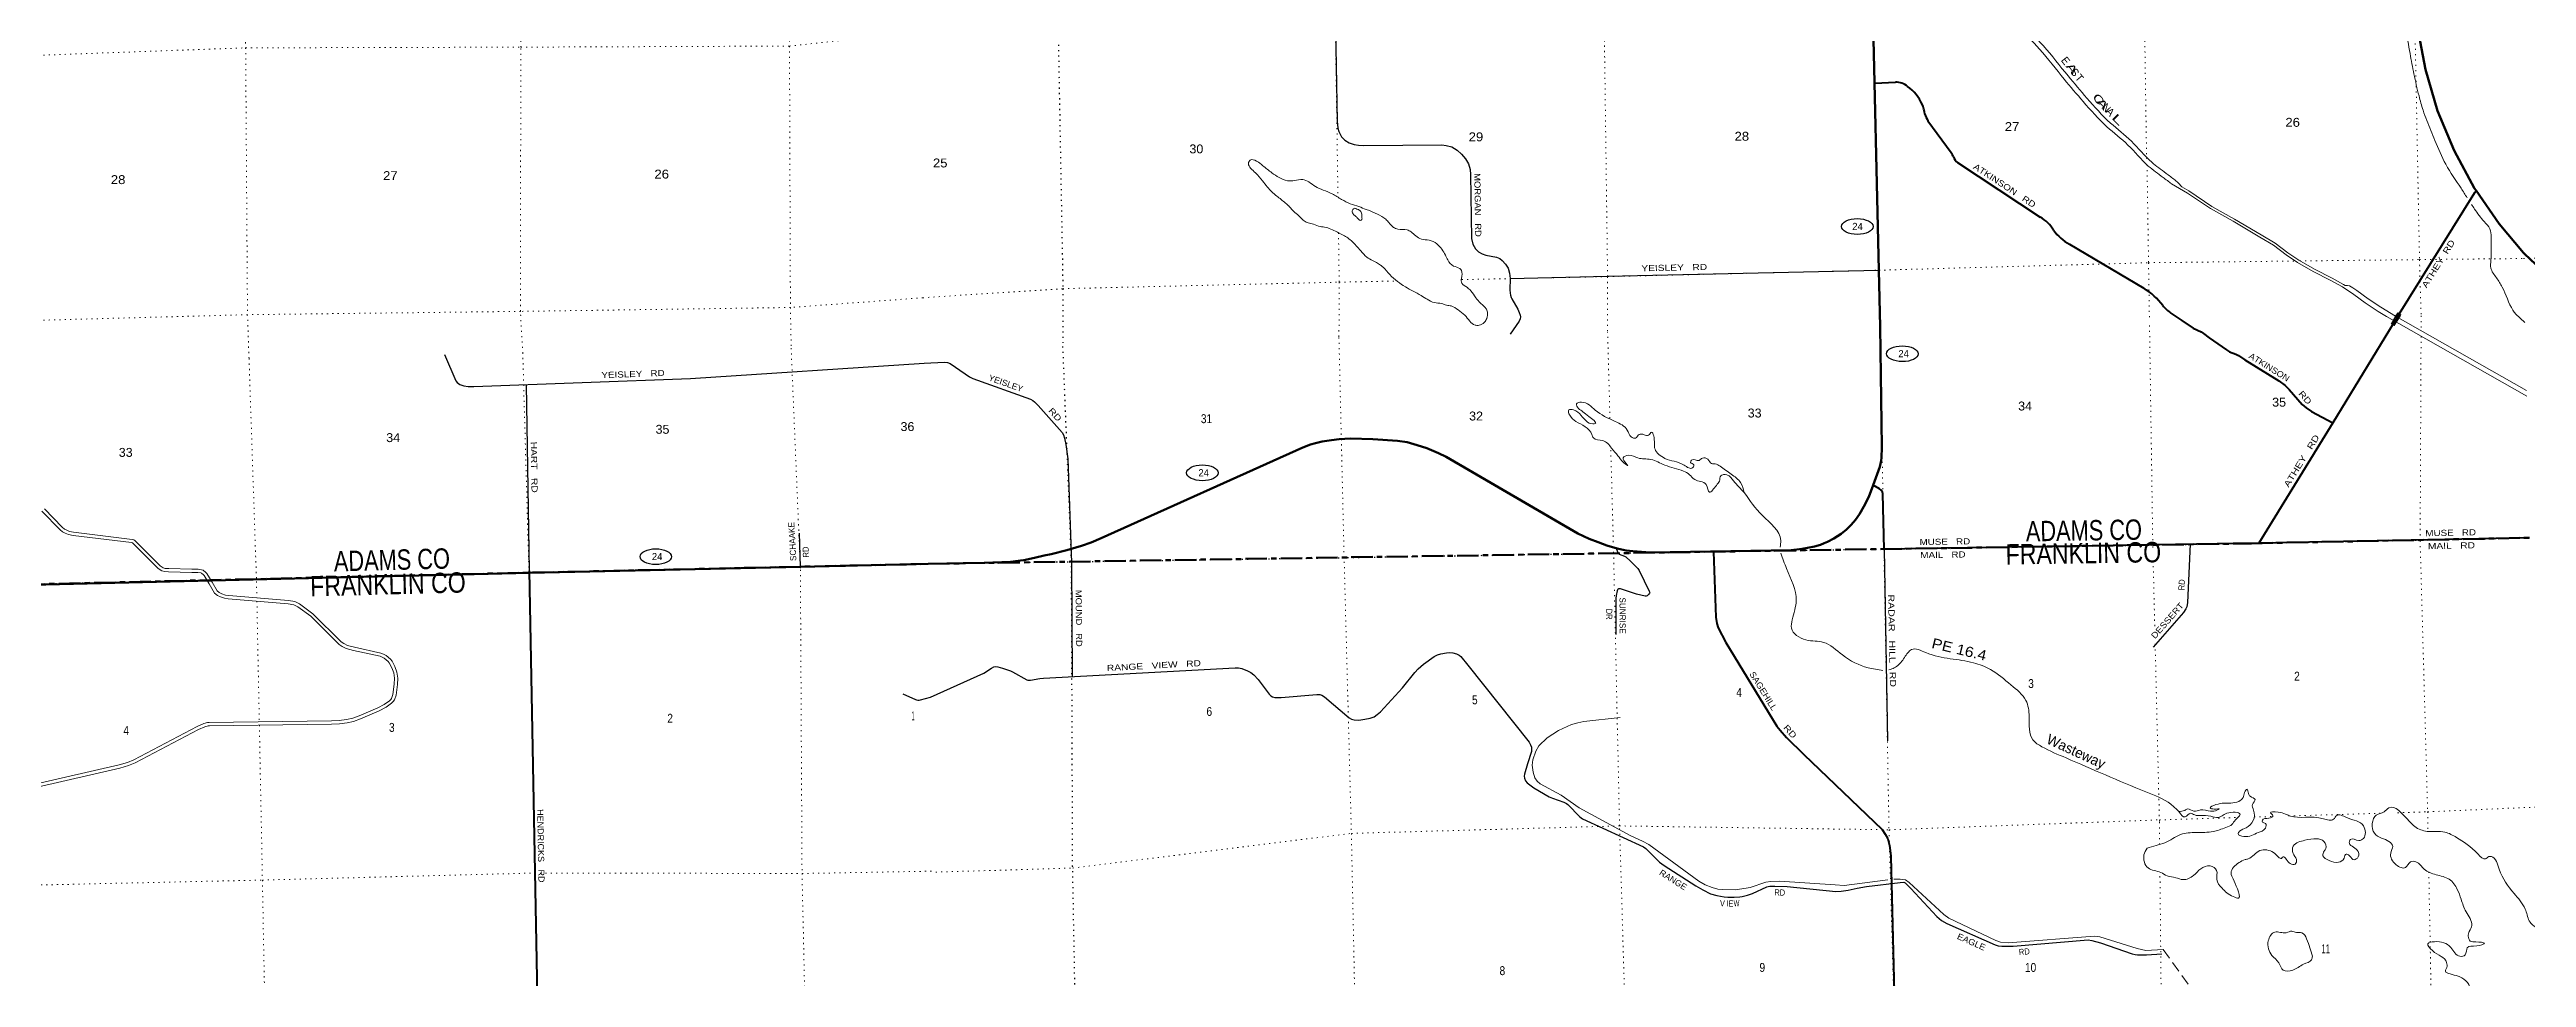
# Model space of a CAD drawing. Header units: feet. Extents: x 250644 to 505285, y -364975 to -177792.
# Drawn here: x 423196 to 471854, y -283041 to -264814 of the extents above; entities that cross this region are included whole.
import ezdxf
from ezdxf.enums import TextEntityAlignment as Align

# ---------------------------------------------------------------- set-up
doc = ezdxf.new("R2010")
doc.units = ezdxf.units.FT
doc.header["$LTSCALE"] = 70
for name, pattern in [('DOTTED', [1.5, 0.3, -1.2]), ('LONG_DASH_SHORT_DASH', [9.9, 6, -1.2, 1.5, -1.2]), ('MEDIUM_DASHED', [4.5, 3, -1.5])]:
    doc.linetypes.add(name, pattern=pattern)
for name, color, linetype, lineweight in [('11', 7, 'LONG_DASH_SHORT_DASH', 60), ('17', 7, 'Continuous', 25), ('23', 7, 'Continuous', 70), ('26', 7, 'Continuous', 40), ('29', 7, 'Continuous', 25), ('39', 7, 'Continuous', 13), ('6', 7, 'DOTTED', 25), ('61', 7, 'Continuous', 13), ('7', 7, 'DOTTED', 13)]:
    doc.layers.add(name, color=color, linetype=linetype, lineweight=lineweight)
for name, color, linetype in [('12', 7, 'Continuous'), ('27', 7, 'Continuous'), ('30', 7, 'Continuous'), ('41', 7, 'Continuous')]:
    doc.layers.add(name, color=color, linetype=linetype)

msp = doc.modelspace()

# ---------------------------------------------------------------- linework, layer by layer
at = {"layer": '11'}
for points in [[(440453.86, -274916.87), (466451.27, -274514.11), (471912.92, -274404.75)], [(410699.35, -275621.48), (416652.34, -275475.2), (417143.49, -275452.32), (429760.29, -275157.91), (430603.65, -275135.75), (440453.86, -274916.87)]]:
    msp.add_lwpolyline(points, dxfattribs=at)
at = {"layer": '17'}
for centre in [(458710.01, -268290.23), (459592.78, -270789.24), (445842.91, -273128.45), (435105.46, -274775.26)]:
    msp.add_ellipse(centre, major_axis=(309.24, -1), ratio=0.500121, dxfattribs=at)
at = {"layer": '23'}
for points in [[(470865.23, -267581.97), (470836.45, -267540.14), (470433.2, -266798.3), (470109.69, -266018.37), (469869.48, -265208.9), (469715.2, -264378.75), (469648.54, -263537.02)], [(459154.76, -270257.55), (459134.07, -269148.59), (459007.73, -263759.67)], [(471797.92, -268807.48), (471315.05, -268235.77), (470865.23, -267581.97)], [(471797.92, -268807.48), (471944.5, -268949.99), (472079.3, -269070.35), (472208.06, -269190.83), (472389.57, -269338.53), (472541.41, -269459.08), (472680.42, -269562.51), (472870.22, -269690.18), (473315.43, -269968.81)], [(459017.44, -273368.52), (459149.26, -273009.34), (459171.85, -272918.72), (459184.97, -272840.14), (459193.82, -272619.1), (459154.76, -270257.55)], [(440453.86, -274916.87), (441555.18, -274894.77), (442076.5, -274875.08), (442271.09, -274849.22), (442338.73, -274842.45), (442543.72, -274796.35), (442737.05, -274750.67), (442872.7, -274723.3), (443177.85, -274650.28), (443466.46, -274564.55), (443656.49, -274497.06), (443854.28, -274413.39), (447817.82, -272631.35), (447966.92, -272574.65), (448065.57, -272547.43), (448196.91, -272511.48), (448381.9, -272484.61), (448530.61, -272466.36), (448750.85, -272451.15), (449192.76, -272464.82), (449675.14, -272500.01), (449867.67, -272527.28), (450061.83, -272582.76), (450255.48, -272644.6), (450479.71, -272739.37), (450634.28, -272816.06), (453217.05, -274318.33), (453443.67, -274422.42), (453619.54, -274490.1), (453786.39, -274553.27), (453993.83, -274616.44), (454169.7, -274652.54), (454300.47, -274670.59), (454638.68, -274693.15), (457407.5, -274648.03), (457627.35, -274619.83), (457731.06, -274599.53), (457870.86, -274572.45), (457985.85, -274540.87), (458060.26, -274511.54), (458120.51, -274486.25), (458250.78, -274415.66), (458389.3, -274329.72), (458498.8, -274244.19), (458587.49, -274150.13), (458674.67, -274050.16), (458749.14, -273942.95), (458837.01, -273792.97), (458932.9, -273598.88), (459017.44, -273368.52)], [(408999.29, -275665.28), (432625.79, -275091.51), (437953.66, -274974.9), (440453.86, -274916.87)]]:
    msp.add_lwpolyline(points, dxfattribs=at)
at = {"layer": '26'}
for p, q in [((459056.06, -265474.09), (459457.69, -265457.11)), ((460097.34, -266216.74), (460551.17, -266839.36)), ((460678.88, -267032.48), (462302.84, -268103.83)), ((462874.69, -268639.88), (464340.68, -269502.83)), ((464870.06, -269989.67), (465081.39, -270137.91)), ((471912.92, -274404.75), (466597.54, -274511.18)), ((432618.56, -275056.49), (432850.98, -287672.76))]:
    msp.add_line(p, q, dxfattribs=at)
for points in [[(469329.37, -270050.97), (470841.83, -267619.57), (470865.23, -267581.97)], [(469329.37, -270050.97), (468047.92, -272143.17), (466597.54, -274511.18)], [(465081.39, -270137.91), (465307.68, -270285.1), (465461.57, -270359.42), (465511.82, -270390.53), (465622.22, -270474.71), (465959.63, -270714.73), (466023.46, -270750.92), (466146.65, -270796.44), (466196.7, -270825.43), (466320.21, -270906.09), (466989.61, -271324.33), (467112.05, -271410.57), (467194.14, -271490.38), (467451.08, -271785.08), (467525.61, -271850.74), (467628.52, -271921.9), (468047.92, -272143.17)], [(466597.54, -274511.18), (459233.32, -274625.93), (459208.48, -273540.2), (459201.55, -273509.16), (459191.3, -273490.7), (459174.91, -273468.14), (459143.7, -273444.15), (459017.44, -273368.52)], [(455885.06, -274678.24), (455927.37, -275965.88), (455948.6, -276091.38), (455976.73, -276176.5), (456128.98, -276460.56), (457125.84, -278104.41), (457192.79, -278185.46), (457319.88, -278329.03), (457656.97, -278659.89), (459195.07, -280137.85), (459256.89, -280226.21), (459310.18, -280320.55), (459342.98, -280451.82), (459368.6, -280653.07), (459366.65, -280663.12), (459615.97, -290812.2), (459704.5, -296139.49), (459694.06, -297517.02)]]:
    msp.add_lwpolyline(points, dxfattribs=at)
for centre, radius, start, end in [((459481.52, -265774.16), 317.94, 47.21431, 94.29779), ((459223.81, -266219.79), 827.87, 23.52484, 55.09908), ((459451.61, -266140.23), 587.52, 5.66333, 25.27824), ((461079.81, -265689.43), 1115.03, 200.62784, 208.22347), ((460263.03, -267054.1), 359.12, 21.19371, 36.50257), ((460796.18, -266860.23), 208.4, 197.89536, 235.74441), ((461916.15, -268760.31), 761.9, 31.52507, 59.50012), ((463344.8, -267806.27), 957.03, 215.49343, 240.57948), ((463568.04, -270707.35), 1431.03, 37.16548, 57.32198), ((465399.63, -269244.3), 914.34, 220.89029, 234.60689)]:
    msp.add_arc(centre, radius, start, end, dxfattribs=at)
at = {"layer": '29'}
for p, q in [((448451.7, -264046.22), (448488.68, -266219.58)), ((432562.15, -271396.03), (432618.56, -275056.49)), ((437922.19, -274310.72), (437943.83, -274976.13)), ((459233.32, -274625.93), (459301.49, -278393.53))]:
    msp.add_line(p, q, dxfattribs=at)
for points in [[(448488.68, -266219.58), (448504.18, -266355.84), (448522.39, -266421.47), (448577.08, -266526.02), (448643.9, -266591.66), (448727.74, -266645.15), (448823.72, -266679.18), (448912.43, -266693.78), (449013.27, -266698.63), (450549.07, -266684.04), (450634.14, -266696.2), (450743.48, -266727.81), (450850.42, -266788.59), (450933.02, -266868.82), (451010.8, -266961.2), (451069.1, -267058.45), (451103.14, -267170.29), (451112.85, -267267.54), (451132.29, -268526.91), (451157.83, -268636.32), (451210.05, -268731.13), (451264.76, -268787.05), (451341.27, -268828.38), (451412.99, -268852.7), (451623.16, -268891.59), (451685.16, -268918.34), (451734.94, -268959.66), (451796.94, -269027.74), (451851.59, -269110.4), (451877.13, -269207.65), (451888.31, -269313.19)], [(451888.31, -269313.19), (451885.64, -269535.87), (451886.25, -269601.51), (451893.54, -269635.55), (451908.12, -269684.17), (451922.09, -269710.92), (452038.73, -269912.71), (452069.11, -269981.99), (452086.12, -270030.61), (452094.01, -270064.66), (452087.94, -270102.34), (452065.46, -270148.54), (451886.31, -270402.36)], [(451888.31, -269313.19), (453803.71, -269265.06), (459134.07, -269148.59)], [(430953.44, -270806.48), (431178.89, -271322.52), (431206.07, -271352.22), (431257.61, -271391.45), (431293.7, -271407.87), (431333.36, -271417.76), (431421.63, -271430.84), (431531.17, -271434.48), (435786.27, -271275.79), (440377.88, -270971.59)], [(440377.88, -270971.59), (440777.08, -270952.95), (440836.78, -270962.64), (440885.33, -270982.49), (440991.12, -271055.39), (441269.12, -271245.09), (441333.38, -271277.79), (442464.94, -271678.61), (442514, -271706.27), (442546.8, -271732.53), (442614.45, -271803.61), (443086.87, -272334.15), (443115.94, -272384.1), (443135.62, -272446.47), (443162.04, -272570.06), (443200.82, -272855.39), (443274.05, -274897.21), (443285.12, -277125.2)], [(453970.75, -274611.7), (454011.55, -274708.14), (454018.11, -274716.34), (454032.18, -274728.62), (454134.06, -274763.09), (454160.8, -274777.07), (454254.4, -274861.06), (454396.69, -275008.37), (454424.05, -275045.42), (454622.56, -275455.45), (454629.89, -275476.25), (454626.61, -275489.38), (454606.93, -275520.57), (454582.33, -275545.19), (454562.65, -275553.39), (454543.68, -275552.49), (454371.25, -275514.52), (454054.19, -275408.96), (454039.43, -275407.32), (454027.28, -275408.47), (454004.99, -275418.81), (453998.43, -275427.02), (453988.44, -275445.94), (453968.91, -275540.26), (453967.83, -275595.04), (453968.06, -276304.78)], [(465246.59, -274532.23), (465194.61, -275676.46), (465179.66, -275761.2), (465163.02, -275802.85), (465117.37, -275871.69), (464519.05, -276554.61)], [(440504.35, -277538.36), (441548.65, -277066.41), (441697.78, -276964.86), (441747.26, -276942.61), (441788.26, -276936.05), (441821.89, -276938.51), (441913.15, -276967.22), (442072.01, -277018.11), (442110.81, -277034.37), (442397.58, -277194.54), (442412.34, -277199.47), (442428.88, -277201.5), (442466.47, -277199.47), (442650.95, -277167.53), (442720.69, -277160.08), (446490.09, -276958.74), (446554.56, -276960.66), (446620.16, -276973.79), (446731.66, -277016.31), (446794.02, -277049.29), (446856.34, -277095.24), (446941.15, -277185.29), (447154.85, -277476.01), (447186.67, -277511.37), (447220.46, -277531.81), (447266.38, -277541.66), (447391.02, -277542.2), (448093.1, -277485.13), (448147.15, -277484.22), (448186.51, -277497.35), (448243.65, -277529.9), (448729.4, -277942.13), (448775.33, -277968.39), (448821.82, -277982.49), (448919.66, -277984.8), (449036.59, -277968.83), (449139.44, -277948.69), (449214.89, -277922.44), (449277.21, -277876.48), (449341.04, -277823.67), (449776.31, -277355.07), (450016.38, -277047.79), (450082.53, -276978.73), (450185.86, -276888.46), (450397.18, -276737.51), (450463.04, -276703), (450527.01, -276681.66), (450639.86, -276662.71), (450705.79, -276660.33), (450763.19, -276661.97), (450835.88, -276685.81), (450889.48, -276712.85), (450919.01, -276739.11), (451055.34, -276906.56), (452264.54, -278421.37), (452291.82, -278473.9), (452308.22, -278519.85), (452311.5, -278559.24), (452305.55, -278604.36), (452230.09, -278847.64), (452170.44, -279048.33), (452163.88, -279084.44), (452169.97, -279124.46), (452190.13, -279176.35), (452226.21, -279219.02), (452354.16, -279316.39), (452657.57, -279489.83), (452721.87, -279519.84), (452946.02, -279596.07), (452995.44, -279621.13), (453024.96, -279644.1), (453259.5, -279885.37), (453308.38, -279926.02), (454507.66, -280474.57), (454555.44, -280511.2), (454825.85, -280773.28), (454911.84, -280843.36), (455539.79, -281238.37)], [(439958.4, -277471.86), (440208.03, -277579.03), (440228.35, -277586.24), (440254.6, -277591.17), (440282.48, -277591.17), (440307.01, -277589.39), (440504.35, -277538.36)], [(455539.79, -281238.37), (455672.04, -281321.56), (455827.99, -281395.32), (455949.36, -281431.42), (456022.11, -281445.49), (456093.69, -281457.68), (456168.09, -281464.36), (456214.01, -281465.18), (456290.68, -281463.95), (456402.21, -281457.38), (456446.92, -281448.77), (456551.3, -281423.22), (456652.44, -281390.93), (456933.3, -281260.64), (456960.31, -281253.46), (456988.59, -281248.13), (457087.79, -281249.12), (457329.43, -281254.56), (458284.94, -281349.37), (458391.17, -281347.1), (458530.97, -281329.67), (458704.92, -281289.82), (458888.52, -281257.46), (459553.67, -281173.41), (459624.95, -281170.47), (459650.64, -281183.99), (459757.21, -281290.47), (460270.64, -281841.6), (460364.66, -281920.53), (460464.88, -281979.05), (461414.18, -282402.39), (461478.33, -282417.83), (461547.99, -282429.71), (461771.1, -282423.78), (463244.78, -282304.59), (463316.19, -282312.66), (463486.98, -282360.71), (464110.78, -282577.04), (464166.54, -282590.17), (464213.92, -282593.48), (464393.04, -282595.13), (464694.14, -282576.39)]]:
    msp.add_lwpolyline(points, dxfattribs=at)
at = {"layer": '39'}
for p, q in [((469105.32, -270055.57), (471861.82, -271621.98)), ((469279.06, -270051.8), (471854.37, -271510.27)), ((471635.98, -270003.22), (471821.95, -270177.41))]:
    msp.add_line(p, q, dxfattribs=at)
at = {"layer": '39', "linetype": 'MEDIUM_DASHED'}
msp.add_line((464717.79, -282494.46), (467419.3, -286226.62), dxfattribs=at)
at = {"layer": '39'}
for points in [[(464881.84, -267450.39), (465197.71, -267634.23), (465649.63, -267937.52), (466093.18, -268186.52), (466615.47, -268497.46), (466887.71, -268658.9), (467135.97, -268844.63), (467357.91, -268996.3), (467666.4, -269171.62), (468013.07, -269348.73), (468238.87, -269474.21)], [(464946.37, -267370.76), (465021.42, -267440.06), (465085.88, -267510.32), (465223.91, -267591.6), (465675.84, -267894.89), (466118.21, -268143.23), (466641.01, -268454.48), (466915.52, -268617.26), (467165.06, -268803.95), (467384.41, -268953.85), (467690.14, -269127.6), (468036.59, -269304.6), (468263.16, -269430.51)], [(468238.87, -269474.21), (468462.82, -269625.87), (468684.83, -269789.62), (468941.03, -269957.19), (469105.32, -270055.57)], [(468263.16, -269430.51), (468292.73, -269447.26), (468337.59, -269447.26), (468379.97, -269454.74), (468446.02, -269495.88), (468522.84, -269545.89), (468741.93, -269707.48), (468994.39, -269872.61), (469279.06, -270051.8)], [(423045.46, -273880.75), (423401.11, -274246.14), (423453.13, -274287.29), (423504.89, -274313.18), (423569.15, -274341.14), (423656.7, -274359.33), (424803.05, -274499.92), (424822.71, -274506.48), (424828.98, -274510.39), (425328.8, -275005.64), (425402.9, -275052.52), (425457.45, -275069.58), (425534.05, -275075.36), (425990.38, -275084.9)], [(423093.55, -273836.96), (423444.74, -274197.78), (423488.2, -274232.15), (423532.42, -274254.27), (423588.94, -274278.86), (423667.29, -274295.14), (424817.43, -274436.2), (424850.59, -274447.26), (424869.56, -274459.1), (425369.53, -274954.49), (425430.44, -274993.03), (425469.75, -275005.32), (425537.18, -275010.41), (425991.73, -275019.91)], [(425990.38, -275084.9), (426107.49, -275087.34), (426166.75, -275094.57), (426179.12, -275099.72), (426222.42, -275135.33), (426231.94, -275146.26), (426333.41, -275307.01), (426435.62, -275489.58), (426494.04, -275537.92), (426553.87, -275564.86), (426632.8, -275592.09), (426706.6, -275605.02), (427881.93, -275703.06), (427992.66, -275721.78), (428070.38, -275759.7), (428325.99, -275946.65), (428882.43, -276498.45), (428941.56, -276539.94), (429025.12, -276578.69), (429168.95, -276616), (429688.67, -276732.67), (429732.81, -276748.02), (429771.9, -276768.05), (429845.36, -276832.9), (429870.72, -276863.91), (429918.26, -276957.78), (429956.7, -277059.45), (429970.92, -277163.35), (429966.61, -277279.12), (429940.5, -277482.12), (429913.69, -277560.55), (429899.46, -277580.78), (429873.39, -277605.4), (429772.21, -277676.25), (429643.39, -277745.44), (429278.52, -277902.43), (429152.11, -277949.28), (429031.06, -277973.92), (428884.66, -277995.16), (428735.06, -278003.42), (426333.45, -278031.19), (426299.2, -278033.62), (426224.81, -278053.66), (426096.16, -278108.77), (424849.27, -278768.92), (424725.41, -278816.9), (424562.13, -278863.84), (422936.19, -279236.97)], [(425991.73, -275019.91), (426112.12, -275022.42), (426183.5, -275031.13), (426212.99, -275043.42), (426267.88, -275088.56), (426284.24, -275107.34), (426389.29, -275273.76), (426486.41, -275447.24), (426528.72, -275482.25), (426577.86, -275504.38), (426649.11, -275528.96), (426714.93, -275540.49), (427890.06, -275638.51), (428012.74, -275659.25), (428104.08, -275703.82), (428368.3, -275897.06), (428924.28, -276448.41), (428974.16, -276483.41), (429047.13, -276517.25), (429184.23, -276552.81), (429706.52, -276670.06), (429758.43, -276688.11), (429808.8, -276713.92), (429892.34, -276787.67), (429925.51, -276828.24), (429977.82, -276931.53), (430020.1, -277043.35), (430036.08, -277160.13), (430031.46, -277284.48), (430004.13, -277496.93), (429972.19, -277590.35), (429948.86, -277623.53), (429914.57, -277655.92), (429806.35, -277731.7), (429671.67, -277804.04), (429302.67, -277962.8), (429169.99, -278011.97), (429042.22, -278037.98), (428891.13, -278059.9), (428737.23, -278068.4), (426336.13, -278096.16), (426310.05, -278098.01), (426246.17, -278115.22), (426124.21, -278167.47), (424876.31, -278828.15), (424746.17, -278878.56), (424578.39, -278926.8), (422951.35, -279300.18)], [(459311.53, -281125.61), (458448.57, -281232.57), (458273.79, -281220.97), (457180.26, -281149), (457013.03, -281153.92), (456914.66, -281168.68), (456604.79, -281272.03), (456528.68, -281285.64), (456310.38, -281316.82), (456065.49, -281314.23), (455970.31, -281306.48), (455857.19, -281276.95), (455722.88, -281218.66), (455598.97, -281146.54), (454610.35, -280428.02), (454489.88, -280362.64), (454249.45, -280255.6), (453243.87, -279711.59), (452892.88, -279457.53), (452480.65, -279237.05), (452417.15, -279183.13), (452372.45, -279118.94), (452338.02, -279005.75), (452323.26, -278867.95), (452333.1, -278769.52), (452392.12, -278597.28), (452451.14, -278493.93), (452613.45, -278331.52), (452837.85, -278189.44), (453095.46, -278070.69), (453218.42, -278036.24), (453336.95, -278011.78), (454052.34, -277937.48)], [(464717.79, -282494.46), (464378.24, -282514.5), (464205.02, -282472.76), (463473.02, -282240.11), (463366.49, -282229.56), (461670.83, -282359.66), (461523.28, -282349.81), (461429.02, -282315), (460510.07, -281877.36), (460407.89, -281805.34), (459730.17, -281174.41), (459656.71, -281121.93), (459548.5, -281107.17), (459427.2, -281111.84)]]:
    msp.add_lwpolyline(points, dxfattribs=at)
for points in [[(460373.92, -262699.18), (460700.19, -263162.19), (460997.4, -263470.41), (461191.44, -263660.48), (461411.63, -263856.43), (461852.53, -264336.89), (462289.35, -264805.31), (462773.11, -265396.21), (463145.45, -265834.81), (463612.56, -266329.2), (464024.62, -266689.08), (464424.93, -267101.35), (464715.62, -267325.07), (464885.17, -267452.9)], [(460412.98, -262667.94), (460498.84, -262732.56), (460780.14, -263101.04), (461068.39, -263399.97), (461259.71, -263587.37), (461481.89, -263785.09), (461925.94, -264268.98), (462364.68, -264739.47), (462849.92, -265332.17), (463219.96, -265768.07), (463681.95, -266257.04), (464093.5, -266616.47), (464491.64, -267026.51), (464776.22, -267245.52), (464945.37, -267373.05)], [(469379.01, -263605.56), (469418.21, -264005.27), (469482.8, -264393.32), (469568.14, -264891.95), (469642.85, -265292.02), (469743.87, -265724.13), (469823.91, -266005.43), (469895.43, -266206.27), (470056.49, -266597.79), (470270.27, -267067.49), (470570.46, -267538.71), (470689.52, -267725.42)], [(447544.92, -267892.33), (447475.39, -267829.46), (447303.77, -267691.59), (447117.85, -267513.55), (447024.69, -267391.32), (446889.14, -267237.14), (446788.1, -267141.12), (446749.41, -267054.81), (446783.16, -266986.18), (446907.85, -267003.57), (447030.97, -267095.44), (447208.63, -267235.29), (447349.85, -267329.06), (447512.98, -267390.51), (447651.62, -267387.69), (447814.27, -267368.64), (447933.1, -267414.24), (448064.26, -267506.06), (448215.37, -267573.61), (448392.64, -267647.05), (448578.17, -267758.67), (448749.47, -267842.21), (448918.6, -267899.6), (449057.57, -267953.13), (449103.88, -267968.96), (449281.17, -268046.42), (449446.55, -268148.11), (449507.23, -268214.17), (449596.19, -268306.23), (449684.83, -268343.96), (449867.77, -268356.99), (449942.35, -268396.81), (450035.25, -268474.76), (450146.13, -268536.51), (450298.98, -268557.76), (450450.11, -268629.34), (450549.22, -268737.44), (450616.19, -268849.76), (450662.98, -268946.09), (450776.22, -269066.19), (450899.09, -269115.79), (450931.47, -269153.84), (450932.39, -269308.8), (450938.96, -269401.34), (451048.01, -269491.28), (451116.68, -269551.26), (451213.96, -269689.56), (451307.03, -269797.7), (451367.62, -269849.68), (451414.12, -269897.71), (451444.72, -269974.01), (451429.37, -270096.86), (451383.59, -270171.59), (451277.44, -270230.57), (451199.04, -270224.99), (451096.11, -270149.11), (450998.97, -270032.94), (450865.73, -269929.06), (450732.64, -269851.34), (450638.09, -269833.78), (450541.46, -269804.15), (450398.68, -269784.85), (450259.64, -269719.24), (450140.65, -269647.48), (449985.39, -269557.81), (449830.18, -269476.19), (449676.84, -269370.42), (449525.32, -269234.44), (449395.86, -269090.28), (449341.36, -269048.34), (449184.08, -268956.67), (449075.19, -268892.9), (448953.89, -268768.82), (448860.85, -268666.72), (448701.2, -268514.69), (448608.43, -268458.87), (448457.28, -268383.27), (448334.37, -268327.63), (448213.63, -268298.14), (448155.31, -268290.43), (448026.44, -268246.9), (447921.79, -268219.33), (447845.21, -268181.53), (447766.38, -268103.5), (447659.33, -268011.54), (447544.08, -267891.46)], [(448847.36, -268085.16), (448804.9, -268041.13), (448784.56, -267998.99), (448810.34, -267942.49), (448836.39, -267930.26), (448878.7, -267948.13), (448910.91, -267958), (448937.14, -267975.97), (448955.34, -267995.99), (448967.59, -268028.12), (448975.84, -268064.29), (448978.22, -268126.67), (448976.38, -268154.86), (448948.35, -268173.13), (448908.01, -268147.2), (448877.65, -268111.15), (448837.25, -268075.16)], [(470775.1, -267857.51), (470836.12, -267947.73), (471024.45, -268194.19), (471137.84, -268338.43), (471160.88, -268497.29), (471162.41, -268754.89), (471157.58, -268958.19), (471154.43, -269105.13), (471264.08, -269297.7), (471379.71, -269482.18), (471589.37, -269935.81), (471635.98, -270003.22)], [(456489.57, -273517.12), (456416.41, -273321.4), (456231.27, -273153.34), (456012.2, -272997.81), (455919.24, -272954.95), (455844.88, -272947.96), (455773.36, -272862.64), (455664.62, -272838.07), (455601.07, -272883.13), (455452.49, -272879.19), (455433.08, -272923.63), (455498.01, -272970.91), (455478.75, -273025.38), (455305.44, -272977.63), (454930.16, -272844.37), (454734.77, -272662.41), (454708.81, -272401.77), (454667.6, -272330.07), (454606.27, -272389.16), (454519.84, -272380.34), (454425.41, -272373.63), (454354.25, -272446.91), (454265.57, -272422.05), (454189.32, -272288.61), (453951.98, -272119.28), (453561.31, -271895.9), (453288.06, -271741.13), (453192.22, -271774.6), (453231.66, -271862.38), (453316.92, -271927.44), (453436.78, -272024.13), (453561.24, -272160.91), (453511.17, -272167.64), (453283.89, -272000.18), (453133.76, -271891.86), (453039.45, -271893.19), (453059.07, -271997.31), (453181.28, -272118.06), (453496.19, -272374.64), (453523.26, -272440.51), (453710.71, -272494.09), (453881.54, -272644.28), (454006.18, -272793.1), (454122.62, -272930), (454197.7, -272985.16), (454171.04, -272947.39), (454109.14, -272833.82), (454218.76, -272782.09), (454398.18, -272835.78), (454653.52, -272866.32), (454926.11, -272976.93), (455293.13, -273094.25), (455410.59, -273164.87), (455514.39, -273261.79), (455738.64, -273361.03), (455805.04, -273506.66), (455939.57, -273376.28), (456000.48, -273289.09), (456025.07, -273188.36), (456147.24, -273170.59), (456279.4, -273285.17), (456489.57, -273517.12)], [(456489.57, -273517.12), (456843.5, -273967.89), (457203.98, -274454.71), (457192.52, -274589.54)], [(457205.24, -274708.07), (457320.62, -275009.2), (457508.57, -275634.97), (457429.95, -276015.52), (457414.31, -276178.36), (457698.73, -276409.27), (458044.67, -276458.62), (458419.65, -276706.32), (458919.13, -276958.29), (459212.68, -277008.84)], [(459330.82, -276995.27), (459387.11, -276981.83), (459480.67, -276930.32), (459636.62, -276755.47), (459776.78, -276598.91), (460054.64, -276659.26), (460992.87, -276858.89), (461325.99, -276990.73), (461725.89, -277294.3), (462021.48, -277601.34), (462084.39, -277917.67), (462159.47, -278376.37), (462336.04, -278508.41), (462808.96, -278728.63), (464378.29, -279393.21), (464867.62, -279637.3), (465024.28, -279779.65)], [(465024.28, -279779.65), (465140.39, -279759.95), (465200.13, -279729), (465317.23, -279775.54), (465449.34, -279751.59), (465646.4, -279776.93), (465782.49, -279750.93), (465818.34, -279732.36), (465718.01, -279733.77), (465643.41, -279710.72), (465754.85, -279646.92), (466045.38, -279614.73), (466203.45, -279582.39), (466286.65, -279508.95), (466315.25, -279408.16), (466364.46, -279343.23), (466393.84, -279429.14), (466426.75, -279482.89), (466524.05, -279547.78), (466473.26, -279640.84), (466493.02, -279755), (466486.04, -279959.88), (466347.64, -280100.36), (466220.24, -280170.41), (466190.8, -280214.99), (466300.02, -280271.68), (466585.88, -280195.39), (466725.09, -280109.11), (466725.72, -280016.75), (466669.11, -279989.44), (466666.51, -279949.32), (466796.46, -279915.37), (466873.88, -279858.07), (466827.04, -279812.55), (466975.28, -279794.4), (467219.3, -279873.29), (467864.28, -279922.45), (468065.14, -279933.69), (468128.22, -279856.51), (468319.53, -279900), (468653.15, -280065.96), (468652.79, -280310.91), (468561.06, -280350.34), (468396.22, -280332.58), (468372.89, -280383.1), (468531.76, -280539.47), (468547.78, -280671.76), (468468.39, -280731.09), (468376.87, -280650.06), (468310.14, -280616.87), (468271.18, -280695.72), (468164.02, -280777.53), (467976.84, -280742.01), (467857.05, -280649.34), (467877.77, -280558.7), (467915.12, -280505.98), (467877, -280372), (467731.66, -280315.81), (467501.32, -280347.16), (467274.22, -280460.77), (467268.35, -280605.41), (467336.33, -280722.91), (467309.58, -280813.63), (467215.12, -280804.92), (467131.54, -280717.75), (467076.67, -280672.35), (467039, -280702.99), (466986.44, -280677.63), (466882.7, -280584.72), (466617.26, -280550.31), (466388.84, -280710.12), (466326.88, -280727.05), (466207.32, -280784.94), (466051.82, -280989.9), (466089.68, -281105.82), (466176.91, -281303.35), (466199.64, -281481.72), (466092.85, -281453.1), (465873.62, -281287.54), (465770.69, -281114.31), (465768.09, -280939.68), (465638.32, -280851.16), (465458.51, -280905.88), (465315.95, -281036.38), (465106.46, -281119.63), (464965.4, -281081.46), (464796.28, -281045.69), (464670.86, -280979.19), (464420.67, -280890.35), (464340.56, -280632.48), (464400.85, -280503.14)], [(464400.85, -280503.14), (464578.69, -280450.45), (464750.47, -280395.84), (465059.16, -280234.9), (465363.59, -280192.48), (465700.51, -280175.7), (465946.21, -280097.97), (466073.67, -280031.93), (466111.02, -279979.21), (466227.34, -279839.04), (465966.1, -279816.61), (465796.71, -279897.29), (465653.89, -279875.21), (465444.9, -279858.06), (465336.4, -279849.55), (465257.6, -279814.52), (465152.33, -279888.27), (465024.28, -279779.65)], [(472071.42, -282076.01), (471910.19, -281931.52), (471868.27, -281811.65), (471828.44, -281697.77), (471611.11, -281389.63), (471316.99, -280911.92), (471164.82, -280667.11), (471112.65, -280667.85), (471051.08, -280710.87), (470903.19, -280618.59), (470478.85, -280291.28), (470250.5, -280186.07), (469905.07, -280170.84), (469776.17, -280140.53), (469554.94, -279975), (469147.61, -279711.69), (469056.45, -279789.26), (468904.85, -279851.62), (468868.03, -280209.51), (469007.89, -280301.9), (469227.11, -280467.47), (469188.93, -280598.5), (469292.67, -280825.92), (469480.14, -280881.51), (469574.84, -280771.77), (469683.2, -280770.24), (469845.88, -280912.51), (470080.34, -281023.66), (470336.55, -281112.41), (470496.09, -281312.94), (470571.19, -281504.63), (470667.21, -281752.23), (470779.57, -282019.68), (470731.17, -282138.82), (470710.47, -282231.46), (470750, -282325.27), (470862.67, -282343.76), (471027.63, -282369.55), (470877.85, -282419.84), (470691.75, -282456.58), (470647.69, -282597.74), (470547.75, -282625.24), (470366.54, -282451.11), (470045.76, -282339.17), (469917.91, -282379.12), (470006.22, -282514.4), (470286.66, -282747.37), (470288.16, -282847.73), (470262.82, -282898.28), (470471.11, -283003.77), (470739.92, -283265), (470739.29, -283357.37), (471022.07, -283612.38), (471226.19, -283842.41), (471431.57, -284156.74), (471698.92, -284723.16), (471739.43, -285017.72), (471879.26, -285377.14), (472082.81, -285838.06), (472155.15, -286124.43)], [(467649.62, -282621.79), (467536.18, -282282.08), (467444.12, -282164.92), (467333.64, -282158.44), (467244.93, -282131.58), (467135.02, -282163.23), (466912.02, -282148.3), (466782.16, -282322.78), (466854.63, -282606.86), (466987.3, -282755.57), (467075.71, -282896.87), (467262.35, -282896.26), (467367.92, -282842.57), (467477.38, -282780.81), (467634.61, -282692.27), (467649.62, -282621.79)]]:
    msp.add_spline(points, degree=3, dxfattribs=at)
at = {"layer": '6'}
for points in [[(442348.99, -224808.63), (442393.25, -226711.95), (442484.9, -232010.51), (442599.02, -237373.34), (442652.37, -242652), (442782, -248258.26), (442849.56, -253560.99), (442945.47, -258901.79), (443004.94, -264196.51), (443102.7, -269511.14), (443100.84, -270574.3)], [(443506.44, -291277.86), (443394.67, -286220.99), (443294.76, -280863.89), (443272.21, -274865.24), (443100.84, -270574.3)], [(440453.86, -274916.87), (443258.68, -274874.47), (448587.05, -274794.6), (453920.91, -274706.38), (459239.56, -274624.8), (464519.38, -274545.94), (469768.23, -274448.77), (471912.92, -274404.75)], [(408999.29, -275665.28), (410650.21, -275625.16), (416664.62, -275472.95), (421948.49, -275332.38), (427264.04, -275218.77), (432623.34, -275090.28), (437942.13, -274974.53), (440453.86, -274916.87)]]:
    msp.add_lwpolyline(points, dxfattribs=at)
at = {"layer": '61'}
for p, q in [((469371.97, -270050.09), (469258.07, -270237.02)), ((469279.6, -270051.97), (469325.81, -269984.93)), ((469325.81, -269984.93), (469387.55, -270027.5)), ((469387.55, -270027.5), (469371.98, -270050.09))]:
    msp.add_line(p, q, dxfattribs=at)
msp.add_lwpolyline([(469258.07, -270237.02), (469193.41, -270199.04), (469279.74, -270051.99)], dxfattribs=at)
for points in [[(469289.12, -270051.79), (469362.47, -270050.29), (469255.33, -270226.13), (469204.35, -270196.19)], [(469289.43, -270051.79), (469362.11, -270050.29), (469376.42, -270029.54), (469327.85, -269996.05)]]:
    msp.add_lwpolyline(points, close=True, dxfattribs=at)
at = {"layer": '7'}
for p, q in [((469785.61, -270041.59), (469784.29, -270335.83)), ((453849.54, -272054.36), (453803.93, -270364.38)), ((464551.79, -276138.47), (464523.24, -274948.35)), ((427269.2, -275649.66), (427315.96, -278016.51)), ((466505.99, -279889.67), (466852.74, -279879.25)), ((467182.35, -279869.34), (468978.92, -279815.35))]:
    msp.add_line(p, q, dxfattribs=at)
for points in [[(469154.76, -224273.24), (469185.51, -226043.55), (469301.55, -231390.27), (469365.12, -236699.06), (469442.99, -242048.01), (469229.98, -244762.19), (469321.95, -247400.13), (469429.98, -252750.92), (469534.69, -258220.48), (469594.35, -262644.23), (469648.54, -263537.02), (469752.86, -268940.16), (469785.61, -270041.59)], [(447927.77, -224699.79), (448008.87, -226570.74), (448074.43, -231875.49), (448202.25, -237175.85), (448228.06, -242555.3), (448203.71, -247947.11), (448243.47, -253308.36), (448394.03, -258715.26), (448451.7, -264046.22), (448506.68, -267722.23)], [(463804.43, -224382.61), (463854.71, -226207.38), (464000.78, -231533.8), (464068.26, -236824.46), (464164.46, -242213.56), (464127.8, -247563.17), (464289.75, -252859.32), (464419.77, -258189.86), (464341.22, -263592.04), (464392.36, -266960.25)], [(426525.24, -225109.89), (426595.39, -227329.59), (426625.31, -232569.15), (426605.02, -237809.8), (426690.94, -243127), (426851.84, -248674.56), (426957.54, -254268), (427024.04, -259526.86), (427048.24, -264780.61), (427084.19, -270020.05), (427114.28, -270878.53)], [(432492.08, -270777.44), (432446.36, -269956.92), (432453.64, -264766.76), (432341.87, -259362.25), (432313.92, -254120.64), (432203.71, -248599.6), (432023.31, -242989.69), (431923.57, -237679.32), (431902.13, -232365.25), (431838.27, -227136.46), (431809.85, -225010.5)], [(437029.66, -224911.12), (437105.46, -226952.85), (437186.32, -232225.47), (437271.4, -237508.03), (437349.34, -242832.93), (437428.13, -248579.6), (437600.01, -254071.19), (437570.86, -259177.46), (437732.29, -264745.6), (437749.98, -269880.98), (437764.71, -270677.09)], [(453286.36, -225593.91), (453294.88, -226419.37), (453364.61, -231750.26), (453440.22, -237056.96), (453518.31, -242442.14), (453401.45, -247822.41), (453545.55, -253156.9), (453651.83, -258551.97), (453731.69, -263896.89), (453803.71, -269274.06), (453803.93, -270364.38)], [(458971.34, -261324.53), (459007.73, -263759.67), (459134.07, -269148.59), (459154.73, -270257.55)], [(408810.42, -265104.45), (410451.19, -265059.32), (416394.74, -265025.86), (421710.87, -264971.76), (427048.24, -264780.61), (432453.64, -264766.76), (437732.29, -264745.6), (440252.69, -264471.34)], [(464400.95, -267078.46), (464430.15, -269001.18), (464448.25, -270150.64)], [(448517.01, -268413.09), (448531.52, -269383.09), (448525.84, -270468.52)], [(450940.65, -269333.27), (453803.71, -269274.06), (459134.07, -269148.59), (464430.15, -269001.18), (467317.95, -268968.07)], [(467403.77, -268967.09), (469752.86, -268940.16), (471796.36, -268918.26)], [(471796.36, -268918.26), (475289.18, -268842.97), (480592.77, -268857.43), (486047.07, -268865.13), (491412.56, -268854.31), (496715.25, -268816.44), (502141.27, -268816.6), (503260.11, -268793.41)], [(440353.18, -269689.24), (443102.7, -269511.14), (448531.52, -269383.09), (449663.66, -269359.68)], [(440353.18, -269689.24), (437749.98, -269880.98), (432446.36, -269956.92), (427084.23, -270022.06), (421786.02, -270164.15), (417281.5, -270274.65)], [(448525.84, -270468.52), (448626.67, -274769.07), (448770.12, -280210.76), (448881.34, -285654.04), (448904.97, -291010.21), (448941.2, -292129.87)], [(459152.79, -270281.47), (459231.6, -274627), (459331.83, -280140.69), (459482.41, -285489.77), (459615.99, -290804.12), (459702.76, -296142.74), (459661.88, -301614.25), (459834.48, -306972.74), (460007.85, -312494.29), (460045.57, -316005.31)], [(464514.8, -274596.8), (464513.85, -274557.02), (464448.25, -270150.64)], [(469783.77, -270451.48), (469765.77, -274462.31), (469913.4, -279787.26), (469920.73, -280172.65)], [(427114.28, -270878.53), (427261.59, -275264.26), (427267.92, -275584.49)], [(432838.56, -289487.79), (432826.71, -286319.87), (432727.79, -280968.5), (432614.37, -275091.7), (432492.08, -270777.44)], [(437764.71, -270677.09), (437946.29, -275033.92), (437978.3, -280999.18), (438095.76, -286297.17), (438159.3, -291308.85)], [(454270.44, -291635.92), (454254.65, -290947.1), (454199.37, -285486.98), (454038.28, -280064.48), (453920.91, -274698.38), (453865.3, -272637.94)], [(464648.38, -280428.58), (464643.86, -279975.72), (464559.35, -276453.36)], [(427317.34, -278086.59), (427377.43, -281128.25), (427476.9, -286432.53), (427527.15, -288571.95)], [(469323.13, -279805), (469913.4, -279787.26), (472022.09, -279695.49)], [(440607.02, -280971.91), (443299.2, -280891.93), (448770.12, -280210.76), (454038.28, -280064.48), (459331.83, -280140.69), (464645.42, -279945.59), (466188.73, -279899.21)], [(419734.43, -281232), (422081.81, -281244.98), (427377.43, -281128.25), (432727.79, -280989.4), (437978.3, -280999.18), (440570.11, -280952.66)], [(464843.48, -293616.63), (464743.67, -290713.42), (464696.75, -285275.27), (464653.88, -280979.83)], [(469935.8, -280965), (470015.4, -285150.36), (470018.96, -290506.81), (470054.87, -292603.6)]]:
    msp.add_lwpolyline(points, dxfattribs=at)

# ---------------------------------------------------------------- texts
at = {"layer": '12'}
for s, rotation, width, p in [('ADAMS CO', 0.888, 0.8, (462021.92, -274477.11)), ('ADAMS CO', 1.476, 0.8, (428785.19, -275067.02)), ('FRANKLIN CO', 0.888, 0.85, (461624.45, -274931.09)), ('FRANKLIN CO', 1.476, 0.85, (428320.68, -275557.05))]:
    msp.add_text(s, height=400, rotation=rotation, dxfattribs=dict(at, width=width)).set_placement(p)
at = {"layer": '17'}
for p in [(458712.91, -268358.54), (459618.83, -270857.55), (445868.96, -273196.76), (435131.51, -274843.57)]:
    msp.add_text('24', height=140, dxfattribs=at).set_placement(p, align=Align.CENTER)
at = {"layer": '27'}
for s, rotation, width, p in [('ATKINSON   RD', 326.587, 1.2, (460975.77, -267144.48)), ('ATHEY  RD', 58.109, 1.25, (469890.87, -269507.53)), ('ATKINSON', 328.003, 1.1, (466386.64, -270865.05)), ('RD', 311.084, 1.25, (467365.9, -271580.86)), ('ATHEY   RD', 58.513, 1.3, (467181.56, -273424.24)), ('MUSE   RD', 0.888, 1.2, (459932.76, -274549.01)), ('MUSE   RD', 1.147, 1.2, (469869.36, -274375.16)), ('MAIL   RD', 0.893, 1.2, (459948.85, -274804.79)), ('MAIL   RD', 1.147, 1.25, (469919.41, -274628.64)), ('SAGEHILL', 301.733, 1.1, (456582.84, -277078.16)), ('RD', 311.516, 1.25, (457247.64, -278141.81)), ('HENDRICKS   RD', 271.055, 1.1, (432774.77, -279735.65))]:
    msp.add_text(s, height=120, rotation=rotation, dxfattribs=dict(at, width=width)).set_placement(p)
at = {"layer": '30'}
for s, rotation, width, p in [('MORGAN   RD', 270.884, 1.15, (451183.87, -267243.24)), ('YEISLEY   RD', 1.252, 1.25, (454466.64, -269170.56)), ('YEISLEY   RD', 2.136, 1.2, (434040.15, -271270.86)), ('YEISLEY', 340.495, 1.05, (441631.41, -271309.1)), ('RD', 311.684, 1.25, (442808.29, -271916.04)), ('HART   RD', 270.883, 1.25, (432649.44, -272517.67)), ('RD', 93.062, 0.85, (438116.29, -274788.16)), ('RD', 87.399, 0.85, (465135.82, -275438.03)), ('MOUND   RD', 270.549, 1.15, (443351.83, -275427.31)), ('DR', 270.019, 0.8, (453774.61, -275799.53)), ('RADAR   HILL   RD', 271.209, 1.3, (459313.06, -275517.73)), ('DESSERT', 48.778, 1.15, (464558.7, -276399.53)), ('RANGE   VIEW   RD', 3.058, 1.25, (443969.7, -277023.27)), ('RANGE', 327.828, 1.05, (454806.07, -281014.88)), ('RD', 358.71, 0.8, (457078.8, -281429.36)), ('EAGLE', 335.966, 1.1, (460656.82, -282277.32)), ('RD', 4.624, 0.85, (461887.39, -282602.57))]:
    msp.add_text(s, height=120, rotation=rotation, dxfattribs=dict(at, width=width)).set_placement(p)
for s, rotation, p in [('SCHAAKE', 93.062, (437867.31, -274858.15)), ('SUNRISE', 270.019, (454037.88, -275576.22))]:
    msp.add_text(s, height=120, rotation=rotation, dxfattribs=at).set_placement(p)
for s, rotation, width, p in [('V', 356.766, 0.8, (456055.98, -281642.09)), ('E', 358.167, 0.75, (456224.74, -281648.26)), ('W', 2.871, 0.6, (456340.15, -281644.58))]:
    msp.add_text(s, height=120, rotation=rotation, dxfattribs=dict(at, width=width)).set_placement(p, align=Align.CENTER)
msp.add_text('I', height=120, rotation=358.167, dxfattribs=at).set_placement((456160.05, -281645.55), align=Align.CENTER)
at = {"layer": '41'}
for s, rotation, p in [('E', 308.8, (462743.61, -265081.38)), ('S', 310.092, (462924.89, -265309.13)), ('T', 310.092, (463015.88, -265419.35)), ('N', 313.164, (463546.04, -266008.82)), ('A', 314.817, (463625.37, -266091.23))]:
    msp.add_text(s, height=150, rotation=rotation, dxfattribs=at).set_placement(p, align=Align.CENTER)
for s, rotation, width, p in [('A', 308.928, 1.7, (462866.16, -265232.92)), ('C', 310.564, 1.6, (463392.6, -265839.99)), ('A', 311.528, 1.8, (463469.04, -265932.28)), ('L', 314.817, 2.1, (463773.48, -266240.35))]:
    msp.add_text(s, height=150, rotation=rotation, dxfattribs=dict(at, width=width)).set_placement(p, align=Align.CENTER)
at = {"layer": '41', "width": 1.15}
msp.add_text('PE 16.4', height=200, rotation=346.535, dxfattribs=at).set_placement((460155.51, -276565.62))
at = {"layer": '41'}
msp.add_text('Wasteway', height=200, rotation=335.278, dxfattribs=at).set_placement((462406.8, -278433.23))
at = {"layer": '7'}
for s, width, p in [('26', 1.1, (467118.17, -266331.12)), ('29', 1.1, (451073.97, -266616.37)), ('28', 1.1, (456297.41, -266604.76)), ('27', 1.1, (461605.68, -266414.73)), ('25', 1.1, (440549.36, -267129.31)), ('30', 1.05, (445588.25, -266853.11)), ('28', 1.1, (424399.72, -267456.69)), ('27', 1.1, (429746.92, -267378.27)), ('26', 1.1, (435078.49, -267347.95)), ('31', 0.85, (445813.34, -272152.7)), ('32', 1.05, (451082.79, -272100.15)), ('33', 1.05, (456555.3, -272041.45)), ('34', 1.05, (461868.28, -271903.8)), ('35', 1.05, (466858.66, -271828.54)), ('34', 1.05, (429809.72, -272524.56)), ('35', 1.05, (435100.6, -272361.09)), ('36', 1.05, (439912.39, -272307.48)), ('33', 1.05, (424555.23, -272814.43)), ('4', 0.85, (456331.59, -277528.8)), ('3', 0.85, (462066.48, -277355.05)), ('2', 0.85, (467291.05, -277209.79)), ('1', 0.4, (440126.66, -277990.53)), ('6', 0.85, (445923.62, -277903.7)), ('5', 0.85, (451139.76, -277675.2)), ('4', 0.85, (424645.63, -278276.59)), ('3', 0.85, (429863.96, -278216.23)), ('2', 0.85, (435331.25, -278037.76)), ('11', 0.65, (467826.88, -282564.07)), ('8', 0.85, (451681.15, -282995.28)), ('9', 0.85, (456787.47, -282931.48)), ('10', 0.85, (462002.57, -282932))]:
    msp.add_text(s, height=175, dxfattribs=dict(at, width=width)).set_placement(p)

doc.saveas('drawing.dxf')
